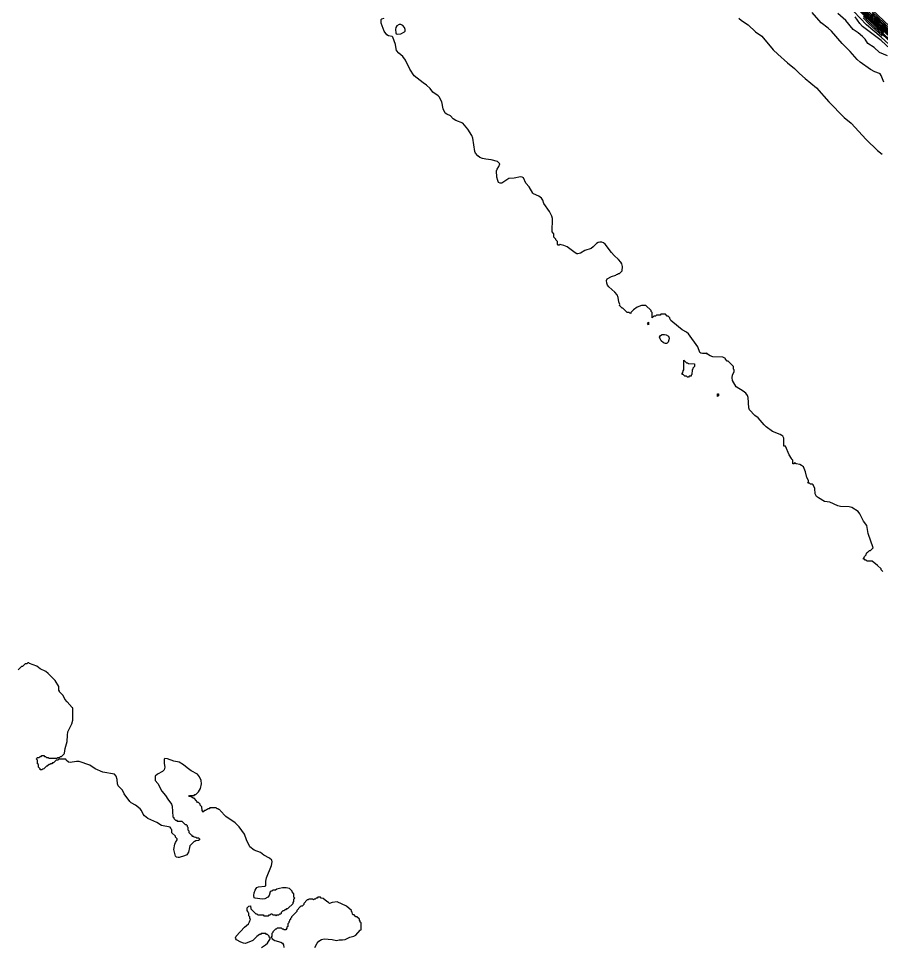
# Model space of a CAD drawing. Extents: x 474277 to 475042, y 254928 to 255625.
# Drawn here: x 474619.9 to 474694.8, y 255386 to 255466.3 of the extents above; entities that cross this region are included whole.
import ezdxf

# ---------------------------------------------------------------- set-up
doc = ezdxf.new("R2010")
doc.units = 0
doc.header["$MEASUREMENT"] = 0
doc.layers.add('BaseMapV2_DTM_export_MonNov09090547073261 — entities', color=1, linetype='CONTINUOUS')

msp = doc.modelspace()

# ---------------------------------------------------------------- linework, layer by layer
at = {"layer": 'BaseMapV2_DTM_export_MonNov09090547073261 — entities', "color": 15, "linetype": 'Continuous', "true_color": 0xb7484b}
for points in [[(474697.199, 255463.541, 88), (474694.286, 255466.332, 88), (474691.909, 255468.559, 88)], [(474695.503, 255464.485, 86.75), (474691.909, 255467.904, 86.75)], [(474694.976, 255465.142, 87), (474691.985, 255467.97, 87)], [(474696.958, 255464.255, 88.75), (474693.469, 255467.552, 88.75)], [(474694.976, 255460.834, 85.25), (474694.754, 255461.418, 85.25), (474694.669, 255461.539, 85.25), (474694.592, 255461.591, 85.25), (474694.209, 255461.724, 85.25), (474693.825, 255461.934, 85.25), (474692.934, 255462.569, 85.25), (474692.675, 255462.798, 85.25), (474692.062, 255463.491, 85.25), (474691.362, 255464.179, 85.25), (474690.428, 255465.252, 85.25), (474690.145, 255465.517, 85.25), (474689.532, 255465.962, 85.25), (474688.765, 255466.862, 85.25)], [(474695.282, 255463.109, 85.5), (474694.592, 255463.402, 85.5), (474694.132, 255463.84, 85.5), (474693.595, 255464.164, 85.5), (474693.346, 255464.562, 85.5), (474693.135, 255464.788, 85.5), (474692.762, 255465.099, 85.5), (474692.316, 255465.406, 85.5), (474691.69, 255466.172, 85.5), (474690.988, 255466.772, 85.5)], [(474695.752, 255463.795, 86), (474694.746, 255464.721, 86), (474693.489, 255465.789, 86), (474692.369, 255466.965, 86)], [(474696.493, 255463.795, 87.25), (474694.209, 255466.005, 87.25), (474693.135, 255466.991, 87.25)], [(474696.509, 255463.909, 87.5), (474694.252, 255466.096, 87.5), (474693.212, 255467.043, 87.5)], [(474697.123, 255463.47, 87.75), (474694.286, 255466.196, 87.75), (474693.289, 255467.105, 87.75)], [(474696.441, 255464.409, 88.25), (474693.958, 255466.786, 88.25)], [(474696.537, 255464.485, 88.5), (474693.979, 255466.916, 88.5)], [(474694.894, 255418.403, 85.25), (474694.744, 255418.556, 85.25), (474694.741, 255418.633, 85.25), (474694.437, 255418.94, 85.25), (474693.979, 255419.315, 85.25), (474693.519, 255419.319, 85.25), (474693.442, 255419.392, 85.25), (474693.365, 255419.397, 85.25), (474693.289, 255419.472, 85.25), (474693.212, 255419.473, 85.25), (474693.212, 255419.558, 85.25), (474693.284, 255419.63, 85.25), (474693.289, 255419.711, 85.25), (474693.434, 255419.86, 85.25), (474693.438, 255419.937, 85.25), (474693.511, 255420.013, 85.25), (474693.519, 255420.093, 85.25), (474693.595, 255420.094, 85.25), (474693.749, 255420.246, 85.25), (474693.825, 255420.248, 85.25), (474694.051, 255420.473, 85.25), (474693.632, 255421.7, 85.25), (474693.492, 255422.39, 85.25), (474693.227, 255422.774, 85.25), (474692.905, 255423.423, 85.25), (474692.752, 255423.606, 85.25), (474692.215, 255423.957, 85.25), (474691.985, 255424.01, 85.25), (474691.218, 255424.055, 85.25), (474690.988, 255424.104, 85.25), (474690.298, 255424.414, 85.25), (474689.838, 255424.497, 85.25), (474689.302, 255424.796, 85.25), (474689.148, 255424.926, 85.25), (474689.02, 255425.151, 85.25), (474688.984, 255425.611, 85.25), (474688.842, 255425.915, 85.25), (474688.765, 255425.99, 85.25), (474688.611, 255425.991, 85.25), (474688.535, 255426.063, 85.25), (474688.381, 255426.063, 85.25), (474688.45, 255426.147, 85.25), (474688.454, 255426.301, 85.25), (474688.305, 255426.567, 85.25), (474688.186, 255427.067, 85.25), (474687.998, 255427.473, 85.25), (474687.845, 255427.611, 85.25), (474687.691, 255427.686, 85.25), (474687.377, 255427.758, 85.25), (474687.231, 255427.826, 85.25), (474687.163, 255427.758, 85.25), (474687.076, 255427.758, 85.25), (474687.074, 255428.064, 85.25), (474687.001, 255428.136, 85.25), (474686.979, 255428.218, 85.25), (474686.771, 255428.517, 85.25), (474686.465, 255429.283, 85.25), (474686.303, 255429.291, 85.25), (474686.307, 255429.981, 85.25), (474686.219, 255430.135, 85.25), (474686.143, 255430.211, 85.25), (474685.987, 255430.288, 85.25), (474685.314, 255430.55, 85.25), (474684.778, 255430.946, 85.25), (474684.589, 255431.131, 85.25), (474684.088, 255431.743, 85.25), (474683.781, 255431.948, 85.25), (474683.327, 255432.435, 85.25), (474683.283, 255432.588, 85.25), (474683.221, 255433.508, 85.25), (474683.167, 255433.678, 85.25), (474683.014, 255433.877, 85.25), (474682.794, 255434.045, 85.25), (474682.187, 255434.428, 85.25), (474681.85, 255434.965, 85.25), (474681.831, 255435.195, 85.25), (474681.864, 255435.451, 85.25), (474682.013, 255435.732, 85.25), (474682.009, 255435.885, 85.25), (474681.938, 255435.962, 85.25), (474681.933, 255436.192, 85.25), (474681.481, 255436.648, 85.25), (474681.399, 255436.652, 85.25), (474681.248, 255436.805, 85.25), (474681.243, 255436.882, 85.25), (474681.021, 255436.989, 85.25), (474680.147, 255437.035, 85.25), (474679.918, 255437.112, 85.25), (474679.691, 255437.265, 85.25), (474679.64, 255437.338, 85.25), (474679.564, 255437.301, 85.25), (474679.257, 255437.307, 85.25), (474679.104, 255437.334, 85.25), (474679.027, 255437.386, 85.25), (474678.851, 255437.879, 85.25), (474678.04, 255439.029, 85.25), (474677.877, 255439.15, 85.25), (474677.493, 255439.36, 85.25), (474676.67, 255440.026, 85.25), (474676.516, 255440.179, 85.25), (474676.418, 255440.332, 85.25), (474676.412, 255440.409, 85.25), (474676.267, 255440.555, 85.25), (474676.19, 255440.559, 85.25), (474676.037, 255440.708, 85.25), (474675.653, 255440.708, 85.25), (474675.577, 255440.637, 85.25), (474675.27, 255440.631, 85.25), (474675.193, 255440.559, 85.25), (474675.04, 255440.558, 85.25), (474674.886, 255440.406, 85.25), (474674.878, 255440.869, 85.25), (474674.81, 255440.938, 85.25), (474674.805, 255441.023, 85.25), (474674.35, 255441.475, 85.25), (474673.966, 255441.48, 85.25), (474673.583, 255441.312, 85.25), (474673.279, 255441.099, 85.25), (474673.054, 255440.869, 85.25), (474673.046, 255440.788, 85.25), (474672.962, 255440.793, 85.25), (474672.893, 255440.861, 85.25), (474672.735, 255440.869, 85.25), (474672.356, 255441.245, 85.25), (474672.275, 255441.253, 85.25), (474672.049, 255441.478, 85.25), (474672.075, 255441.559, 85.25), (474671.996, 255441.789, 85.25), (474671.956, 255442.173, 85.25), (474671.867, 255442.403, 85.25), (474671.666, 255442.632, 85.25), (474671.129, 255443.075, 85.25), (474671.015, 255443.246, 85.25), (474670.954, 255443.399, 85.25), (474670.923, 255443.63, 85.25), (474670.987, 255443.783, 85.25), (474671.359, 255443.985, 85.25), (474671.743, 255444.098, 85.25), (474671.811, 255444.166, 85.25), (474671.896, 255444.174, 85.25), (474671.973, 255444.247, 85.25), (474672.049, 255444.247, 85.25), (474672.275, 255444.473, 85.25), (474672.31, 255444.856, 85.25), (474672.268, 255445.086, 85.25), (474672.171, 255445.24, 85.25), (474671.973, 255445.469, 85.25), (474671.589, 255445.805, 85.25), (474671.359, 255446.05, 85.25), (474670.823, 255446.795, 85.25), (474670.669, 255446.909, 85.25), (474670.516, 255446.958, 85.25), (474670.363, 255446.972, 85.25), (474670.209, 255446.941, 85.25), (474670.056, 255446.844, 85.25), (474669.782, 255446.543, 85.25), (474669.596, 255446.405, 85.25), (474669.047, 255446.237, 85.25), (474668.676, 255446.019, 85.25), (474668.446, 255445.94, 85.25), (474668.369, 255445.942, 85.25), (474668.216, 255446.023, 85.25), (474667.522, 255446.543, 85.25), (474667.37, 255446.62, 85.25), (474667.219, 255446.681, 85.25), (474666.989, 255446.716, 85.25), (474666.912, 255446.769, 85.25), (474666.84, 255446.697, 85.25), (474666.751, 255446.697, 85.25), (474666.68, 255446.773, 85.25), (474666.674, 255447.003, 85.25), (474666.529, 255447.154, 85.25), (474666.524, 255447.233, 85.25), (474666.373, 255447.387, 85.25), (474666.367, 255447.693, 85.25), (474666.22, 255447.847, 85.25), (474666.249, 255448.997, 85.25), (474666.178, 255449.227, 85.25), (474665.992, 255449.629, 85.25), (474665.5, 255450.3, 85.25), (474665.402, 255450.607, 85.25), (474665.304, 255450.76, 85.25), (474665.072, 255450.937, 85.25), (474664.612, 255451.137, 85.25), (474664.535, 255451.207, 85.25), (474664.211, 255451.757, 85.25), (474663.932, 255452.064, 85.25), (474663.741, 255452.524, 85.25), (474663.615, 255452.594, 85.25), (474663.462, 255452.61, 85.25), (474662.925, 255452.511, 85.25), (474662.465, 255452.485, 85.25), (474661.851, 255452.082, 85.25), (474661.698, 255452.066, 85.25), (474661.574, 255452.141, 85.25), (474661.501, 255452.294, 85.25), (474661.422, 255452.601, 85.25), (474661.383, 255453.137, 85.25), (474661.438, 255453.291, 85.25), (474661.595, 255453.521, 85.25), (474661.694, 255453.751, 85.25), (474661.542, 255453.904, 85.25), (474661.468, 255453.941, 85.25), (474660.931, 255454.091, 85.25), (474660.471, 255454.149, 85.25), (474660.165, 255454.22, 85.25), (474659.935, 255454.303, 85.25), (474659.763, 255454.441, 85.25), (474659.585, 255454.671, 85.25), (474659.506, 255454.824, 85.25), (474659.33, 255455.974, 85.25), (474659.266, 255456.204, 85.25), (474658.912, 255456.741, 85.25), (474658.478, 255457.277, 85.25), (474657.874, 255457.508, 85.25), (474657.645, 255457.661, 85.25), (474657.404, 255457.921, 85.25), (474657.098, 255458.04, 85.25), (474656.944, 255458.153, 85.25), (474656.779, 255458.505, 85.25), (474656.653, 255459.118, 85.25), (474656.407, 255459.543, 85.25), (474656.331, 255459.636, 85.25), (474655.87, 255459.962, 85.25), (474655.627, 255460.268, 85.25), (474655.321, 255460.575, 85.25), (474655.027, 255460.762, 85.25), (474654.261, 255461.371, 85.25), (474653.877, 255461.956, 85.25), (474653.494, 255462.744, 85.25), (474653.264, 255463.049, 85.25), (474652.917, 255463.335, 85.25), (474652.733, 255463.565, 85.25), (474652.683, 255463.719, 85.25), (474652.644, 255464.102, 85.25), (474652.413, 255464.715, 85.25), (474652.344, 255464.778, 85.25), (474652.037, 255464.857, 85.25), (474651.884, 255464.941, 85.25), (474651.658, 255465.252, 85.25), (474651.392, 255465.942, 85.25), (474651.378, 255466.249, 85.25), (474651.458, 255466.326, 85.25), (474651.654, 255466.364, 85.25)], [(474682.401, 255466.383, 85.25), (474682.648, 255466.172, 85.25), (474683.224, 255465.789, 85.25), (474683.858, 255465.189, 85.25), (474684.394, 255464.803, 85.25), (474685.39, 255463.642, 85.25), (474685.774, 255463.259, 85.25), (474686.616, 255462.492, 85.25), (474687.231, 255462.014, 85.25), (474687.666, 255461.572, 85.25), (474688.151, 255461.149, 85.25), (474689.149, 255460.345, 85.25), (474690.222, 255459.117, 85.25), (474691.525, 255457.779, 85.25), (474692.139, 255457.271, 85.25), (474693.442, 255455.847, 85.25), (474694.439, 255454.892, 85.25), (474694.822, 255454.597, 85.25)], [(474695.533, 255463.719, 85.75), (474694.746, 255464.425, 85.75), (474693.135, 255465.649, 85.75), (474692.905, 255465.899, 85.75), (474692.497, 255466.479, 85.75)], [(474694.822, 255464.857, 86.25), (474693.672, 255465.869, 86.25), (474693.173, 255466.402, 86.25)], [(474696.781, 255463.182, 86.5), (474693.749, 255465.993, 86.5), (474693.212, 255466.541, 86.5)], [(474653.11, 255465.017, 85.25), (474653.401, 255465.176, 85.25), (474653.468, 255465.252, 85.25), (474653.475, 255465.406, 85.25), (474653.401, 255465.559, 85.25), (474653.264, 255465.727, 85.25), (474653.11, 255465.816, 85.25), (474652.957, 255465.821, 85.25), (474652.763, 255465.712, 85.25), (474652.656, 255465.559, 85.25), (474652.631, 255465.406, 85.25), (474652.663, 255465.099, 85.25), (474652.704, 255465.022, 85.25), (474652.804, 255464.985, 85.25), (474653.11, 255465.017, 85.25)], [(474674.582, 255439.796, 85.25), (474674.501, 255439.872, 85.25), (474674.499, 255439.949, 85.25), (474674.58, 255440.03, 85.25), (474674.582, 255439.796, 85.25)], [(474676.139, 255438.186, 85.25), (474676.037, 255438.18, 85.25), (474675.883, 255438.227, 85.25), (474675.666, 255438.416, 85.25), (474675.57, 255438.569, 85.25), (474675.522, 255438.722, 85.25), (474675.607, 255438.876, 85.25), (474675.745, 255438.952, 85.25), (474675.96, 255438.963, 85.25), (474676.113, 255438.929, 85.25), (474676.298, 255438.799, 85.25), (474676.352, 255438.646, 85.25), (474676.343, 255438.491, 85.25), (474676.267, 255438.293, 85.25), (474676.19, 255438.203, 85.25), (474676.139, 255438.186, 85.25)], [(474678.038, 255435.272, 85.25), (474677.953, 255435.267, 85.25), (474677.877, 255435.341, 85.25), (474677.723, 255435.345, 85.25), (474677.57, 255435.497, 85.25), (474677.489, 255435.502, 85.25), (474677.489, 255435.579, 85.25), (474677.562, 255435.655, 85.25), (474677.57, 255435.817, 85.25), (474677.639, 255435.885, 85.25), (474677.647, 255436.732, 85.25), (474677.877, 255436.507, 85.25), (474677.953, 255436.503, 85.25), (474678.03, 255436.43, 85.25), (474678.57, 255436.422, 85.25), (474678.569, 255436.192, 85.25), (474678.418, 255436.039, 85.25), (474678.414, 255435.954, 85.25), (474678.345, 255435.885, 85.25), (474678.337, 255435.497, 85.25), (474678.265, 255435.425, 85.25), (474678.26, 255435.347, 85.25), (474678.107, 255435.341, 85.25), (474678.038, 255435.272, 85.25)], [(474680.568, 255433.585, 85.25), (474680.553, 255433.815, 85.25), (474680.637, 255433.819, 85.25), (474680.637, 255433.654, 85.25), (474680.568, 255433.585, 85.25)], [(474641.003, 255385.816, 85), (474641.351, 255386.046, 85), (474641.527, 255386.199, 85), (474641.758, 255386.582, 85), (474641.754, 255386.659, 85), (474641.686, 255386.728, 85), (474641.678, 255386.812, 85), (474641.532, 255386.958, 85), (474641.456, 255386.963, 85), (474641.379, 255387.038, 85), (474640.996, 255387.035, 85), (474640.927, 255386.966, 85), (474640.842, 255386.961, 85), (474640.612, 255386.793, 85), (474640.263, 255386.429, 85), (474639.615, 255386.186, 85), (474639.462, 255386.199, 85), (474639.225, 255386.276, 85), (474638.855, 255386.506, 85), (474638.779, 255386.582, 85), (474638.754, 255386.659, 85), (474638.818, 255386.812, 85), (474639.539, 255387.576, 85), (474639.892, 255387.886, 85), (474639.986, 255388.039, 85), (474640.067, 255388.269, 85), (474639.999, 255388.338, 85), (474639.991, 255388.499, 85), (474639.922, 255388.568, 85), (474639.914, 255388.806, 85), (474639.845, 255388.875, 85), (474639.837, 255388.959, 85), (474639.766, 255389.036, 85), (474639.766, 255389.266, 85), (474639.922, 255389.423, 85), (474640.075, 255389.427, 85), (474640.083, 255389.189, 85), (474640.535, 255388.737, 85), (474640.612, 255388.734, 85), (474640.689, 255388.661, 85), (474641.149, 255388.655, 85), (474641.226, 255388.58, 85), (474641.609, 255388.58, 85), (474641.686, 255388.656, 85), (474641.762, 255388.657, 85), (474641.839, 255388.734, 85), (474641.916, 255388.734, 85), (474641.992, 255388.661, 85), (474642.222, 255388.656, 85), (474642.299, 255388.584, 85), (474642.368, 255388.653, 85), (474642.529, 255388.657, 85), (474642.606, 255388.732, 85), (474642.682, 255388.737, 85), (474642.751, 255388.806, 85), (474642.759, 255388.891, 85), (474642.904, 255389.036, 85), (474642.989, 255389.041, 85), (474643.066, 255389.117, 85), (474643.142, 255389.121, 85), (474643.219, 255389.194, 85), (474643.296, 255389.194, 85), (474643.748, 255389.649, 85), (474643.756, 255389.734, 85), (474643.825, 255389.803, 85), (474643.829, 255390.033, 85), (474643.901, 255390.11, 85), (474643.829, 255390.186, 85), (474643.825, 255390.493, 85), (474643.679, 255390.638, 85), (474643.671, 255390.723, 85), (474643.445, 255390.953, 85), (474643.142, 255391.006, 85), (474642.836, 255391, 85), (474642.58, 255390.953, 85), (474642.35, 255390.876, 85), (474642.222, 255390.797, 85), (474641.992, 255390.795, 85), (474641.916, 255390.718, 85), (474641.839, 255390.715, 85), (474641.762, 255390.638, 85), (474641.666, 255390.34, 85), (474641.567, 255390.186, 85), (474641.302, 255390.051, 85), (474641.072, 255390.03, 85), (474640.459, 255390.095, 85), (474640.382, 255390.125, 85), (474640.354, 255390.34, 85), (474640.384, 255390.57, 85), (474640.457, 255390.8, 85), (474640.542, 255390.953, 85), (474640.619, 255391.03, 85), (474640.766, 255391.094, 85), (474641.302, 255391.132, 85), (474641.379, 255391.183, 85), (474641.388, 255391.566, 85), (474641.436, 255391.873, 85), (474641.89, 255392.947, 85), (474641.935, 255393.253, 85), (474641.913, 255393.407, 85), (474641.716, 255393.56, 85), (474641.226, 255393.825, 85), (474640.919, 255394.06, 85), (474640.382, 255394.273, 85), (474640.011, 255394.557, 85), (474639.718, 255395.17, 85), (474639.539, 255395.654, 85), (474639.079, 255396.284, 85), (474638.721, 255396.627, 85), (474637.929, 255397.179, 85), (474637.417, 255397.7, 85), (474637.392, 255397.769, 85), (474637.315, 255397.774, 85), (474637.238, 255397.849, 85), (474637.162, 255397.851, 85), (474637.085, 255397.926, 85), (474636.548, 255397.923, 85), (474636.472, 255397.849, 85), (474636.395, 255397.849, 85), (474636.318, 255397.775, 85), (474636.242, 255397.773, 85), (474636.165, 255397.697, 85), (474636.088, 255397.696, 85), (474635.93, 255397.547, 85), (474635.927, 255397.624, 85), (474635.856, 255397.7, 85), (474635.85, 255398.007, 85), (474635.703, 255398.161, 85), (474635.697, 255398.237, 85), (474635.552, 255398.383, 85), (474635.473, 255398.391, 85), (474635.396, 255398.467, 85), (474635.39, 255398.544, 85), (474635.168, 255398.766, 85), (474635.091, 255398.771, 85), (474635.015, 255398.846, 85), (474634.938, 255398.846, 85), (474634.861, 255398.919, 85), (474634.708, 255398.924, 85), (474634.785, 255399.008, 85), (474635.168, 255399.008, 85), (474635.245, 255399.084, 85), (474635.322, 255399.085, 85), (474635.548, 255399.311, 85), (474635.736, 255399.617, 85), (474635.806, 255400.001, 85), (474635.787, 255400.307, 85), (474635.653, 255400.614, 85), (474635.475, 255400.849, 85), (474634.921, 255401.151, 85), (474634.555, 255401.39, 85), (474634.248, 255401.66, 85), (474633.865, 255401.89, 85), (474633.405, 255401.984, 85), (474632.868, 255402.183, 85), (474632.638, 255402.221, 85), (474632.564, 255402.148, 85), (474632.568, 255401.764, 85), (474632.619, 255401.458, 85), (474632.568, 255401.228, 85), (474632.427, 255401.074, 85), (474631.988, 255400.844, 85), (474631.802, 255400.691, 85), (474631.799, 255400.307, 85), (474632.024, 255400.047, 85), (474632.377, 255399.387, 85), (474632.699, 255399.004, 85), (474632.88, 255398.697, 85), (474633.215, 255398.237, 85), (474633.259, 255398.084, 85), (474633.331, 255397.164, 85), (474633.407, 255397.087, 85), (474633.413, 255397.01, 85), (474633.558, 255396.861, 85), (474633.635, 255396.859, 85), (474633.711, 255396.785, 85), (474634.099, 255396.78, 85), (474634.401, 255396.478, 85), (474634.478, 255396.477, 85), (474634.557, 255396.397, 85), (474634.563, 255396.32, 85), (474634.634, 255396.244, 85), (474634.639, 255396.014, 85), (474634.708, 255395.945, 85), (474634.716, 255395.784, 85), (474634.943, 255395.554, 85), (474635.015, 255395.481, 85), (474635.091, 255395.481, 85), (474635.168, 255395.408, 85), (474635.322, 255395.403, 85), (474635.398, 255395.328, 85), (474635.56, 255395.324, 85), (474635.633, 255395.247, 85), (474635.633, 255395.17, 85), (474635.552, 255395.092, 85), (474635.322, 255395.086, 85), (474635.245, 255395.012, 85), (474635.168, 255395.012, 85), (474634.789, 255394.633, 85), (474634.786, 255394.48, 85), (474634.699, 255394.097, 85), (474634.546, 255393.867, 85), (474634.325, 255393.767, 85), (474633.865, 255393.62, 85), (474633.788, 255393.621, 85), (474633.635, 255393.656, 85), (474633.558, 255393.747, 85), (474633.425, 255394.327, 85), (474633.509, 255394.787, 85), (474633.558, 255394.931, 85), (474633.703, 255395.17, 85), (474633.703, 255395.247, 85), (474633.555, 255395.4, 85), (474633.55, 255395.477, 85), (474633.251, 255395.78, 85), (474633.243, 255396.014, 85), (474633.175, 255396.082, 85), (474633.167, 255396.167, 85), (474633.09, 255396.244, 85), (474632.331, 255396.399, 85), (474631.948, 255396.651, 85), (474631.173, 255397.01, 85), (474630.874, 255397.228, 85), (474630.756, 255397.394, 85), (474630.614, 255397.7, 85), (474630.491, 255397.857, 85), (474630.086, 255398.161, 85), (474629.724, 255398.356, 85), (474629.604, 255398.467, 85), (474629.12, 255399.157, 85), (474628.952, 255399.464, 85), (474628.592, 255399.847, 85), (474628.533, 255400.001, 85), (474628.497, 255400.382, 85), (474628.416, 255400.691, 85), (474628.267, 255400.842, 85), (474627.271, 255401.016, 85), (474626.58, 255401.313, 85), (474626.12, 255401.616, 85), (474625.2, 255401.946, 85), (474624.97, 255401.956, 85), (474624.433, 255401.874, 85), (474624.28, 255401.892, 85), (474624.084, 255402.071, 85), (474624.05, 255402.14, 85), (474623.437, 255402.143, 85), (474623.36, 255402.069, 85), (474623.207, 255402.063, 85), (474622.977, 255401.837, 85), (474622.9, 255401.837, 85), (474622.823, 255401.76, 85), (474622.747, 255401.76, 85), (474622.67, 255401.685, 85), (474622.593, 255401.683, 85), (474622.444, 255401.534, 85), (474622.363, 255401.53, 85), (474622.133, 255401.301, 85), (474622.057, 255401.296, 85), (474621.98, 255401.223, 85), (474621.827, 255401.225, 85), (474621.819, 255401.304, 85), (474621.673, 255401.45, 85), (474621.665, 255401.688, 85), (474621.596, 255401.756, 85), (474621.589, 255402.071, 85), (474621.517, 255402.148, 85), (474621.52, 255402.232, 85), (474621.589, 255402.301, 85), (474621.75, 255402.309, 85), (474621.819, 255402.378, 85), (474621.903, 255402.382, 85), (474621.98, 255402.457, 85), (474622.133, 255402.459, 85), (474622.21, 255402.382, 85), (474622.287, 255402.382, 85), (474622.363, 255402.309, 85), (474622.525, 255402.301, 85), (474622.593, 255402.232, 85), (474623.283, 255402.232, 85), (474623.352, 255402.301, 85), (474623.513, 255402.309, 85), (474623.59, 255402.382, 85), (474623.667, 255402.382, 85), (474623.897, 255402.611, 85), (474623.943, 255402.684, 85), (474624.003, 255403.068, 85), (474624.159, 255403.681, 85), (474624.179, 255404.218, 85), (474624.223, 255404.525, 85), (474624.557, 255405.215, 85), (474624.657, 255405.521, 85), (474624.659, 255406.595, 85), (474624.587, 255406.631, 85), (474624.152, 255407.132, 85), (474623.972, 255407.362, 85), (474623.82, 255407.664, 85), (474623.511, 255407.975, 85), (474623.505, 255408.052, 85), (474623.434, 255408.128, 85), (474623.432, 255408.435, 85), (474623.13, 255408.97, 85), (474622.504, 255409.585, 85), (474622.312, 255409.739, 85), (474621.827, 255409.992, 85), (474621.52, 255410.197, 85), (474620.898, 255410.429, 85), (474620.83, 255410.497, 85), (474620.753, 255410.497, 85), (474620.676, 255410.426, 85), (474620.523, 255410.421, 85), (474620.293, 255410.196, 85), (474620.216, 255410.194, 85), (474619.91, 255409.888, 85)], [(474645.63, 255385.816, 85), (474645.843, 255386.199, 85), (474645.98, 255386.37, 85), (474646.21, 255386.507, 85), (474646.44, 255386.57, 85), (474647.13, 255386.52, 85), (474647.513, 255386.443, 85), (474647.743, 255386.487, 85), (474648.05, 255386.48, 85), (474648.28, 255386.519, 85), (474648.663, 255386.712, 85), (474649.024, 255386.812, 85), (474649.182, 255386.889, 85), (474649.583, 255387.324, 85), (474649.652, 255387.349, 85), (474649.652, 255387.963, 85), (474649.583, 255388.031, 85), (474649.579, 255388.116, 85), (474649.504, 255388.193, 85), (474649.499, 255388.269, 85), (474649.277, 255388.495, 85), (474649.2, 255388.496, 85), (474649.047, 255388.648, 85), (474648.97, 255388.648, 85), (474648.893, 255388.721, 85), (474648.885, 255388.883, 85), (474648.817, 255388.951, 85), (474648.809, 255389.036, 85), (474648.397, 255389.419, 85), (474647.59, 255389.777, 85), (474647.13, 255389.722, 85), (474646.9, 255389.645, 85), (474646.823, 255389.722, 85), (474646.67, 255389.801, 85), (474646.363, 255390.069, 85), (474646.202, 255390.11, 85), (474646.133, 255390.178, 85), (474645.903, 255390.178, 85), (474645.834, 255390.11, 85), (474645.749, 255390.105, 85), (474645.673, 255390.03, 85), (474645.596, 255390.028, 85), (474645.519, 255389.954, 85), (474645.443, 255390.025, 85), (474645.213, 255390.028, 85), (474645.136, 255390.025, 85), (474645.059, 255389.953, 85), (474644.983, 255389.952, 85), (474644.684, 255389.649, 85), (474644.676, 255389.565, 85), (474644.531, 255389.419, 85), (474644.446, 255389.415, 85), (474644.374, 255389.343, 85), (474644.071, 255389.036, 85), (474644.071, 255388.959, 85), (474643.611, 255388.499, 85), (474643.606, 255388.423, 85), (474643.534, 255388.346, 85), (474643.526, 255388.261, 85), (474643.457, 255388.193, 85), (474643.452, 255388.116, 85), (474643.377, 255388.039, 85), (474643.373, 255387.955, 85), (474643.304, 255387.886, 85), (474643.297, 255387.656, 85), (474643.224, 255387.579, 85), (474643.219, 255387.495, 85), (474643.15, 255387.426, 85), (474643.142, 255387.345, 85), (474642.989, 255387.346, 85), (474642.912, 255387.421, 85), (474642.828, 255387.426, 85), (474642.759, 255387.495, 85), (474642.376, 255387.495, 85), (474642.299, 255387.421, 85), (474642.222, 255387.421, 85), (474642, 255387.196, 85), (474641.995, 255387.119, 85), (474641.92, 255387.042, 85), (474641.916, 255386.804, 85), (474641.847, 255386.736, 85), (474641.916, 255386.667, 85), (474641.931, 255386.582, 85), (474642.17, 255386.429, 85), (474642.682, 255386.291, 85), (474642.836, 255386.205, 85), (474642.934, 255386.046, 85), (474642.955, 255385.816, 85)]]:
    msp.add_polyline3d(points, dxfattribs=at)

doc.saveas('drawing.dxf')
